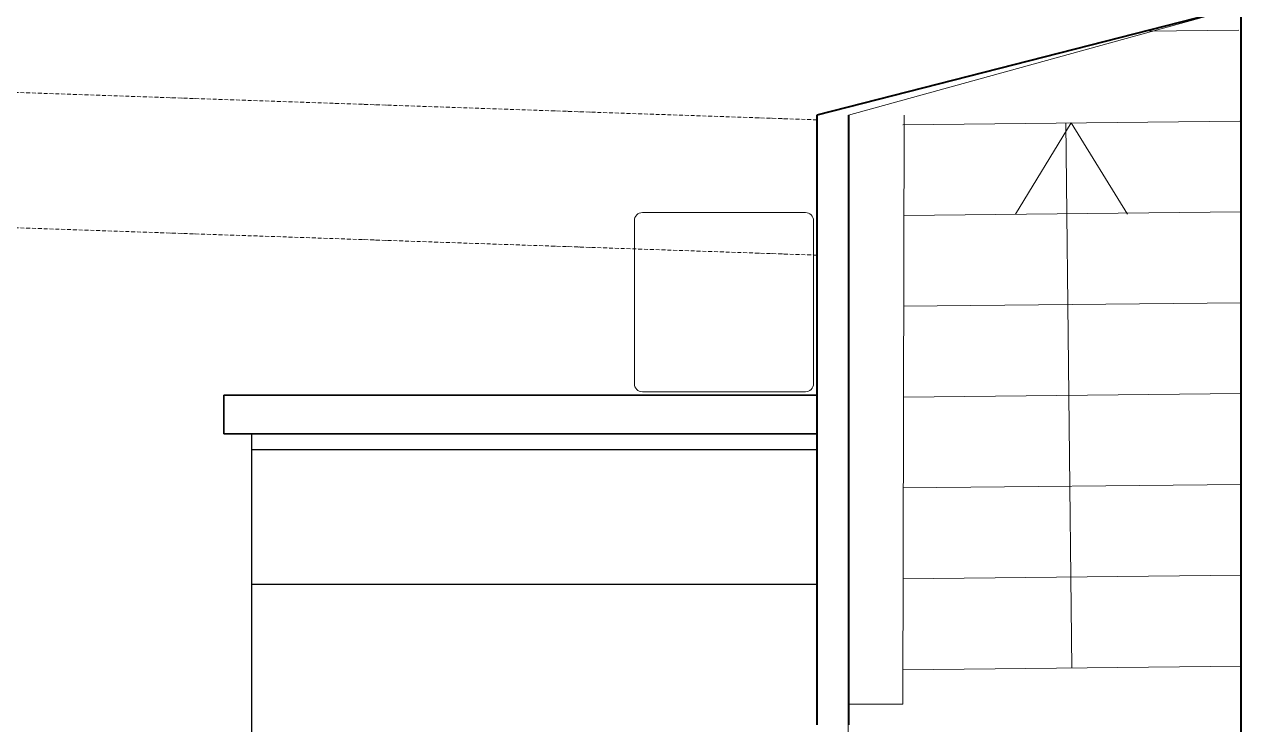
# Model space of a CAD drawing. Header units: millimetres. Extents: x -159872 to 386485, y -250577 to 158966.
# Drawn here: x 155977 to 159752, y 612 to 2786 of the extents above; entities that cross this region are included whole.
import ezdxf

# ---------------------------------------------------------------- set-up
doc = ezdxf.new("R2010")
doc.units = ezdxf.units.MM
doc.linetypes.add('ACAD_ISO10W100', pattern=[18, 12, -3, 0, -3])
for name, color, linetype, lineweight in [('LDS-ffe-furniture-fixed', 4, 'Continuous', 25), ('LDS-ffe-furniture-loose', 5, 'Continuous', 13), ('LDS-struct-extg-ceiling beams', 252, 'ACAD_ISO10W100', 9), ('LDS-struct-extg-doors windows', 7, 'Continuous', 9), ('LDS-struct-extg-partitions', 107, 'Continuous', 35), ('LDS-struct-extg-stairs', 7, 'Continuous', 9), ('LDS-struct-extg-walls', 1, 'Continuous', 40), ('LDS-struct-new-walls', 6, 'Continuous', 35)]:
    doc.layers.add(name, color=color, linetype=linetype, lineweight=lineweight)

msp = doc.modelspace()

# ---------------------------------------------------------------- linework, layer by layer
at = {"layer": 'LDS-ffe-furniture-fixed'}
for p, q in [((156683.17046, -220.43443), (156683.17046, 1514.8217)), ((158437.17046, 1464.8217), (156683.17046, 1464.8217)), ((158437.17046, 1047.19363), (156683.17046, 1047.19363))]:
    msp.add_line(p, q, dxfattribs=at)
at = {"layer": 'LDS-ffe-furniture-loose', "lineweight": 18, "flags": 128}
msp.add_lwpolyline([(157895.3458, 1645.36705, -0.4142135624), (157870.3458, 1670.36705), (157870.3458, 2176.64637, -0.4142135624), (157895.3458, 2201.64637), (158401.62512, 2201.64637, -0.4142135624), (158426.62512, 2176.64637), (158426.62512, 1670.36705, -0.4142135624), (158401.62512, 1645.36705)], format="xyb", close=True, dxfattribs=at)
at = {"layer": 'LDS-struct-extg-ceiling beams'}
for p, q in [((158437.17046, 2489.45212), (148113.71085, 2842.70427)), ((158437.17046, 2069.45212), (148198.93231, 2419.78813))]:
    msp.add_line(p, q, dxfattribs=at)
at = {"layer": 'LDS-struct-extg-doors windows'}
for p, q in [((159226.5135, 2479.98517), (159052.84218, 2196.21166)), ((159227.79395, 787.50208), (159209.69504, 2479.8053)), ((159226.5135, 2479.98517), (159400.61401, 2196.47477))]:
    msp.add_line(p, q, dxfattribs=at)
at = {"layer": 'LDS-struct-extg-partitions', "lineweight": 18, "flags": 128}
msp.add_lwpolyline([(158252.82029, -3795.94671), (158252.82029, -3690.94671), (158152.3718, -3690.94671), (158152.3718, -2867.32439), (158046.17259, -2867.32439), (158046.17259, -320.43443), (158534.28022, -320.43443), (158534.52725, 2504.05331), (159752.17046, 2839.89862), (159752.17046, -3795.94671)], close=True, dxfattribs=at)
at = {"layer": 'LDS-struct-extg-stairs'}
for p, q in [((159456.39904, 2764.35988), (159746.14106, 2767.45862)), ((158703.15524, 675.25947), (158707.65199, 2504.05331)), ((158703.87125, 2474.39559), (159749.15576, 2485.57474)), ((158706.88595, 2192.51171), (159752.17046, 2203.69086)), ((158706.19274, 1910.58818), (159752.17046, 1921.77474)), ((158705.49953, 1628.66464), (159752.17046, 1639.85862)), ((158704.80632, 1346.74111), (159752.17046, 1357.9425)), ((158704.11311, 1064.81757), (159752.17046, 1076.02638)), ((158703.41744, 781.89395), (159752.17046, 793.1102)), ((158703.15524, 675.25947), (158534.52725, 675.25947))]:
    msp.add_line(p, q, dxfattribs=at)
at = {"layer": 'LDS-struct-extg-walls'}
for p, q in [((159752.17046, 4979.05329), (159752.17046, -3795.94671)), ((159752.17046, 2839.89862), (158437.17046, 2504.05331)), ((158437.17046, 2504.05331), (158437.17046, 611.82353)), ((158534.52725, 2504.05331), (158534.52725, 611.82353))]:
    msp.add_line(p, q, dxfattribs=at)
at = {"layer": 'LDS-struct-new-walls'}
for p, q in [((158437.17046, 1634.8217), (156596.17263, 1634.8217)), ((156596.17263, 1514.8217), (156596.17263, 1634.8217)), ((158437.17046, 1514.8217), (156596.17263, 1514.8217))]:
    msp.add_line(p, q, dxfattribs=at)

doc.saveas('drawing.dxf')
